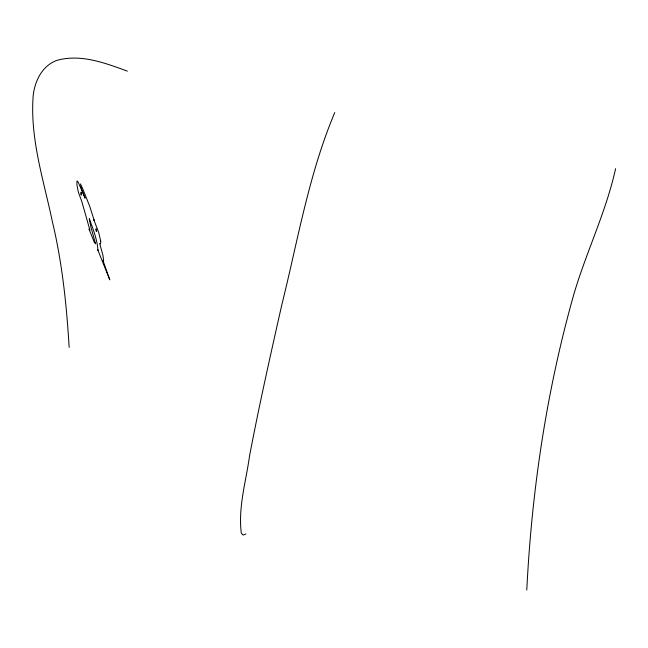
<?xml version="1.0" encoding="UTF-8"?>
<svg xmlns="http://www.w3.org/2000/svg" width="648" height="648" viewBox="0 0 648 648"><rect width="100%" height="100%" fill="white"/><g stroke="black" fill="none" stroke-linecap="round" stroke-linejoin="round"><path stroke-width="0.97" d="M97.937 250.144C97.281 239.93 93.15 229.028 89.262 218.66L90.995 227.327L95.531 243.794L94.325 241.85L94.373 242.384L88.987 229.117L89.918 230.153L81.778 201.423L78.319 192.051L76.893 184.623L76.95 181.197L77.525 181.1L78.457 182.768L85.082 198.175L81.786 189.637L80.482 183.919L82.928 189.297L89.643 206.088L94.268 220.514L93.806 219.696L98.78 232.794L100.732 241.129L100.351 240.44L100.813 242.384L100.084 243.923L99.849 243.543L100.043 244.709L103.04 255.749L103.664 261.209L102.967 260.496L109.779 279.823L97.735 249.723L97.929 250.128M526.784 590.053C531.725 490.658 546.483 391.497 573.464 295.634C585.857 252.744 605.961 212.431 615.6 168.65M334.757 112.566C308.837 173.948 297.853 240.384 281.815 304.763C270.508 354.999 259.168 405.243 249.569 455.836C246.038 481.351 238.01 507.303 241.315 533.174L243.146 535.062L245.94 533.968M127.356 71.142C105.13 63.018 80.781 53.687 56.959 60.361C42.209 65.634 34.854 80.879 33.194 95.58C29.8 138.68 43.805 180.508 52.504 222.207C62.289 263.258 66.623 305.427 69.158 347.385M81.235 193.282L80.879 194.724L81.494 195.105L81.016 192.229L81.235 193.282M96.042 228.946L96.341 231.255L96.042 228.946"/></g></svg>
